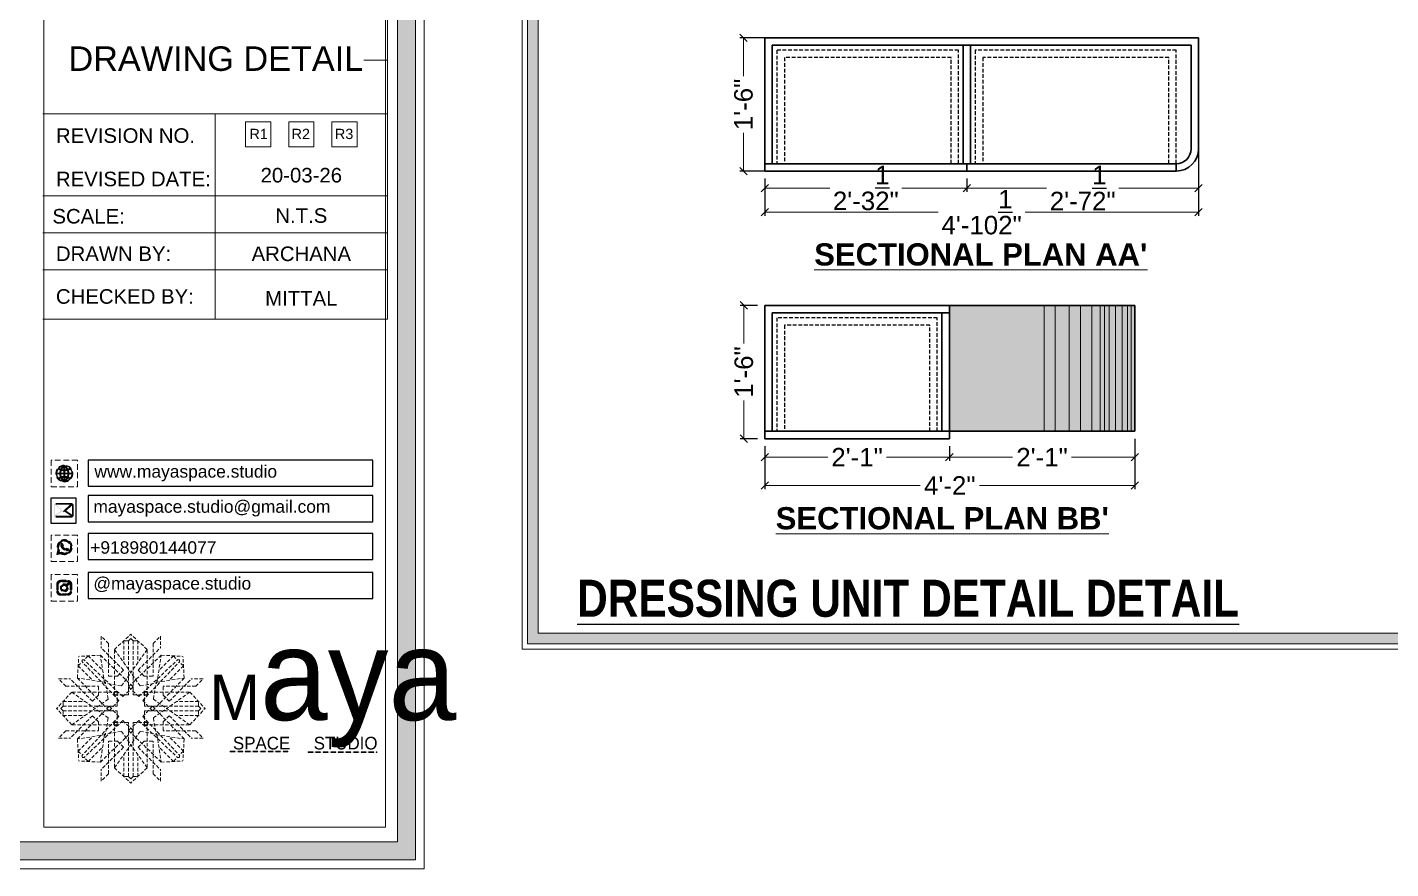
# Model space of a CAD drawing. Header units: millimetres. Extents: x 56222 to 3066687, y -650199 to -121287.
# Drawn here: x 132368 to 132552.1, y -184089.8 to -183976.1 of the extents above; entities that cross this region are included whole.
import ezdxf
from ezdxf.enums import TextEntityAlignment as Align

# ---------------------------------------------------------------- set-up
doc = ezdxf.new("R2010")
doc.units = ezdxf.units.MM
doc.header["$MEASUREMENT"] = 0
doc.header["$PDMODE"] = 35
for name, pattern in [('CENTER', [2, 1.25, -0.25, 0.25, -0.25]), ('DASHED2', [0.375, 0.25, -0.125]), ('DASHEDX2', [1.5, 1, -0.5])]:
    doc.linetypes.add(name, pattern=pattern)
doc.layers.get('Defpoints').update_dxf_attribs({"color": 220})
doc.layers.add('AR HATCH-7', color=7, linetype='Continuous')
for name, color, linetype, lineweight in [('DIM.', 250, 'Continuous', 13), ('dim05', 1, 'Continuous', 13), ('Dimension', 10, 'DASHEDX2', 20), ('FURNITURE', 32, 'Continuous', 9), ('Labelling', 1, 'Continuous', 25), ('NAME PLATE', 7, 'Continuous', 25), ('wall', 7, 'Continuous', 30)]:
    doc.layers.add(name, color=color, linetype=linetype, lineweight=lineweight)
doc.styles.add('Arial', font='arial.ttf')
doc.styles.get("Standard").update_dxf_attribs({"font": 'arial.ttf', "height": 6})
doc.styles.add('style4', font='ARIALN.TTF')
doc.dimstyles.new('ISO-25', dxfattribs={"dimtxt": 2.5, "dimasz": 1, "dimexe": 0.5, "dimexo": 1, "dimtad": 0, "dimdec": 1, "dimlunit": 4, "dimtxsty": 'Standard', "dimblk": 'OBLIQUE', "dimcen": 2.5, "dimclrd": 1, "dimclre": 1, "dimclrt": 5, "dimadec": 0, "dimazin": 0, "dimtfac": 1, "dimtdec": 1, "dimtmove": 0, "dimatfit": 3, "dimfxl": 1, "dimlwd": -1, "dimarcsym": 0})

# ---------------------------------------------------------------- blocks, each defined once
blk = doc.blocks.new('FSFSF')
at = {"color": 42, "lineweight": 5, "true_color": 0xe0ac11}
for p, q in [((28600.03, 143.51), (28600.03, 140.16)), ((28602.15, 141.41), (28600.03, 143.51)), ((28603.86, 139.69), (28608.58, 144.08)), ((28607.9, 142.22), (28606.58, 142.22)), ((28606.58, 142.22), (28606.58, 135.84)), ((28607.9, 142.22), (28608.58, 142.85)), ((28607.9, 142.22), (28607.9, 126.58)), ((28613.31, 139.69), (28608.58, 144.08)), ((28609.27, 142.22), (28608.59, 142.85)), ((28609.27, 142.22), (28609.27, 126.58)), ((28609.27, 142.22), (28610.59, 142.22)), ((28610.59, 142.22), (28610.59, 135.84)), ((28615.02, 141.41), (28617.14, 143.51)), ((28617.14, 143.51), (28617.14, 140.16)), ((28599.8, 138.06), (28593.54, 137.71)), ((28596.24, 137.86), (28595.12, 136.69)), ((28596.24, 137.86), (28600.47, 133.65)), ((28601.03, 130), (28599.8, 138.06)), ((28599.8, 138.05), (28608.58, 129.56)), ((28606.47, 133.76), (28600.03, 140.16)), ((28602.15, 141.41), (28602.15, 131.95)), ((28603.86, 126.58), (28603.86, 139.69)), ((28603.86, 139.69), (28608.58, 133.02)), ((28613.31, 139.69), (28608.59, 133.02)), ((28617.37, 138.05), (28608.59, 129.56)), ((28610.7, 133.76), (28617.14, 140.16)), ((28613.31, 126.58), (28613.31, 139.69)), ((28615.02, 141.41), (28615.02, 131.95)), ((28616.14, 130), (28617.37, 138.06)), ((28620.93, 137.86), (28616.7, 133.65)), ((28617.37, 138.06), (28623.63, 137.71)), ((28620.93, 137.86), (28622.05, 136.69)), ((28593.19, 131.45), (28593.54, 137.71)), ((28593.39, 135), (28594.56, 136.12)), ((28593.39, 135), (28597.6, 130.78)), ((28595.12, 136.69), (28594.53, 136.69)), ((28594.56, 136.12), (28594.56, 136.71)), ((28605.17, 124.98), (28594.56, 136.12)), ((28606.27, 126.08), (28595.12, 136.69)), ((28610.9, 126.08), (28622.05, 136.69)), ((28612.02, 124.98), (28622.62, 136.12)), ((28623.8, 135), (28619.59, 130.78)), ((28622.05, 136.69), (28622.64, 136.69)), ((28622.62, 136.12), (28622.62, 136.71)), ((28623.8, 135), (28622.62, 136.12)), ((28624, 131.45), (28623.65, 137.71)), ((28587.73, 131.22), (28591.08, 131.22)), ((28589.84, 129.1), (28587.73, 131.22)), ((28597.49, 124.78), (28591.08, 131.22)), ((28593.19, 131.45), (28601.69, 122.67)), ((28601.25, 130.22), (28593.19, 131.45)), ((28605.86, 129.18), (28601.03, 130)), ((28602.07, 125.39), (28601.25, 130.22)), ((28604.75, 131.95), (28602.15, 131.95)), ((28606.47, 133.76), (28604.75, 131.95)), ((28605.86, 129.18), (28608.58, 133.02)), ((28611.31, 129.18), (28608.59, 133.02)), ((28610.7, 133.76), (28612.42, 131.95)), ((28611.31, 129.18), (28616.14, 130)), ((28612.42, 131.95), (28615.02, 131.95)), ((28615.12, 125.39), (28615.94, 130.22)), ((28623.99, 131.45), (28615.5, 122.67)), ((28615.94, 130.22), (28624, 131.45)), ((28619.7, 124.78), (28626.1, 131.22)), ((28629.45, 131.22), (28626.1, 131.22)), ((28627.34, 129.1), (28629.45, 131.22)), ((28591.56, 127.39), (28587.17, 122.66)), ((28589.84, 129.1), (28599.29, 129.1)), ((28604.66, 127.39), (28591.56, 127.39)), ((28591.56, 127.39), (28598.23, 122.67)), ((28597.49, 124.78), (28599.29, 126.5)), ((28599.29, 126.5), (28599.29, 129.1)), ((28603.68, 126.54), (28603.68, 127.39)), ((28604.66, 126.54), (28603.68, 126.54)), ((28604.71, 127.57), (28603.86, 127.57)), ((28607.9, 126.58), (28603.86, 126.58)), ((28604.66, 123.35), (28604.66, 127.39)), ((28604.7, 126.58), (28604.71, 127.57)), ((28606.27, 126.08), (28608.58, 128.27)), ((28607.9, 128.92), (28608.58, 129.56)), ((28607.9, 128.92), (28608.58, 128.27)), ((28609.27, 128.92), (28608.59, 129.56)), ((28609.27, 128.92), (28608.59, 128.27)), ((28610.9, 126.08), (28608.59, 128.27)), ((28609.27, 126.58), (28613.31, 126.58)), ((28612.46, 126.58), (28612.46, 127.57)), ((28612.46, 127.57), (28613.31, 127.57)), ((28612.52, 123.35), (28612.52, 127.39)), ((28612.52, 127.39), (28625.63, 127.39)), ((28612.52, 126.54), (28613.51, 126.54)), ((28613.51, 126.54), (28613.51, 127.39)), ((28627.34, 129.1), (28617.89, 129.1)), ((28617.89, 126.5), (28617.89, 129.1)), ((28619.7, 124.78), (28617.89, 126.5)), ((28625.63, 127.39), (28618.96, 122.67)), ((28625.63, 127.39), (28630.02, 122.66)), ((28591.56, 117.94), (28587.17, 122.66)), ((28589.03, 123.35), (28588.4, 122.67)), ((28589.03, 121.98), (28588.4, 122.65)), ((28589.03, 123.35), (28589.03, 124.67)), ((28589.03, 124.67), (28595.4, 124.67)), ((28589.03, 123.35), (28604.66, 123.35)), ((28591.56, 117.94), (28598.23, 122.65)), ((28593.19, 113.88), (28601.69, 122.65)), ((28602.07, 125.39), (28598.23, 122.67)), ((28602.07, 119.94), (28598.23, 122.65)), ((28602.33, 123.35), (28601.69, 122.67)), ((28602.33, 121.98), (28601.69, 122.65)), ((28602.33, 123.35), (28602.97, 122.67)), ((28602.33, 121.98), (28602.97, 122.65)), ((28605.17, 124.98), (28602.97, 122.67)), ((28605.17, 120.35), (28602.97, 122.65)), ((28612.02, 124.98), (28614.21, 122.67)), ((28612.02, 120.35), (28614.21, 122.65)), ((28628.16, 123.35), (28612.52, 123.35)), ((28614.85, 123.35), (28614.21, 122.67)), ((28614.85, 121.98), (28614.21, 122.65)), ((28614.85, 123.35), (28615.5, 122.67)), ((28614.85, 121.98), (28615.5, 122.65)), ((28615.12, 125.39), (28618.96, 122.67)), ((28615.12, 119.94), (28618.96, 122.65)), ((28623.99, 113.88), (28615.5, 122.65)), ((28625.63, 117.94), (28618.96, 122.65)), ((28628.16, 124.67), (28621.78, 124.67)), ((28625.63, 117.94), (28630.02, 122.66)), ((28628.16, 123.35), (28628.16, 124.67)), ((28628.16, 123.35), (28628.78, 122.67)), ((28628.16, 121.98), (28628.78, 122.65)), ((28589.03, 121.98), (28604.66, 121.98)), ((28589.03, 121.98), (28589.03, 120.66)), ((28589.03, 120.66), (28595.4, 120.66)), ((28597.49, 120.54), (28591.08, 114.11)), ((28605.17, 120.35), (28594.56, 109.2)), ((28606.27, 119.15), (28595.12, 108.54)), ((28597.49, 120.54), (28599.29, 118.83)), ((28599.29, 118.83), (28599.29, 116.23)), ((28602.07, 119.94), (28601.25, 115.1)), ((28604.66, 118.78), (28603.68, 118.78)), ((28603.68, 118.78), (28603.68, 117.94)), ((28607.9, 118.65), (28603.86, 118.65)), ((28603.86, 118.65), (28603.86, 105.54)), ((28604.66, 121.98), (28604.66, 117.94)), ((28604.7, 118.65), (28604.71, 117.66)), ((28606.27, 119.15), (28608.58, 116.96)), ((28607.9, 103.01), (28607.9, 118.65)), ((28610.9, 119.15), (28608.59, 116.96)), ((28609.27, 118.65), (28613.31, 118.65)), ((28609.27, 103.01), (28609.27, 118.65)), ((28610.9, 119.15), (28622.05, 108.54)), ((28612.02, 120.35), (28622.62, 109.2)), ((28612.46, 118.65), (28612.46, 117.66)), ((28612.52, 121.98), (28612.52, 117.94)), ((28628.16, 121.98), (28612.52, 121.98)), ((28612.52, 118.78), (28613.51, 118.78)), ((28613.31, 118.65), (28613.31, 105.54)), ((28613.51, 118.78), (28613.51, 117.94)), ((28615.12, 119.94), (28615.94, 115.1)), ((28619.7, 120.54), (28617.89, 118.83)), ((28617.89, 118.83), (28617.89, 116.23)), ((28619.7, 120.54), (28626.1, 114.11)), ((28628.16, 120.66), (28621.78, 120.66)), ((28628.16, 121.98), (28628.16, 120.66)), ((28589.84, 116.23), (28587.73, 114.11)), ((28589.84, 116.23), (28599.29, 116.23)), ((28604.66, 117.94), (28591.56, 117.94)), ((28601.25, 115.1), (28593.19, 113.87)), ((28593.39, 110.32), (28597.6, 114.55)), ((28599.8, 107.17), (28608.58, 115.67)), ((28601.03, 115.23), (28599.8, 107.17)), ((28605.86, 116.05), (28601.03, 115.23)), ((28604.71, 117.66), (28603.86, 117.66)), ((28605.86, 116.05), (28608.58, 112.21)), ((28607.9, 116.31), (28608.58, 116.96)), ((28607.9, 116.31), (28608.58, 115.67)), ((28609.27, 116.31), (28608.59, 116.96)), ((28609.27, 116.31), (28608.59, 115.67)), ((28611.31, 116.05), (28608.59, 112.21)), ((28617.37, 107.17), (28608.59, 115.67)), ((28611.31, 116.05), (28616.14, 115.23)), ((28612.46, 117.66), (28613.31, 117.66)), ((28612.52, 117.94), (28625.63, 117.94)), ((28615.94, 115.1), (28624, 113.87)), ((28616.14, 115.23), (28617.37, 107.17)), ((28627.34, 116.23), (28617.89, 116.23)), ((28623.8, 110.32), (28619.59, 114.55)), ((28627.34, 116.23), (28629.45, 114.11)), ((28587.73, 114.11), (28591.08, 114.11)), ((28593.19, 113.87), (28593.54, 107.62)), ((28593.39, 110.32), (28594.56, 109.2)), ((28596.24, 107.37), (28600.47, 111.58)), ((28606.47, 111.47), (28600.03, 105.07)), ((28602.15, 103.82), (28602.15, 113.27)), ((28604.75, 113.27), (28602.15, 113.27)), ((28603.86, 105.54), (28608.58, 112.21)), ((28606.47, 111.47), (28604.75, 113.27)), ((28613.31, 105.54), (28608.59, 112.21)), ((28610.7, 111.47), (28612.42, 113.27)), ((28610.7, 111.47), (28617.14, 105.07)), ((28612.42, 113.27), (28615.02, 113.27)), ((28615.02, 103.82), (28615.02, 113.27)), ((28620.93, 107.37), (28616.7, 111.58)), ((28623.8, 110.32), (28622.62, 109.2)), ((28624, 113.87), (28623.65, 107.62)), ((28629.45, 114.11), (28626.1, 114.11)), ((28599.8, 107.17), (28593.54, 107.52)), ((28595.12, 108.54), (28594.53, 108.54)), ((28594.56, 109.2), (28594.56, 108.61)), ((28596.24, 107.37), (28595.12, 108.54)), ((28606.58, 103.01), (28606.58, 109.38)), ((28610.59, 103.01), (28610.59, 109.38)), ((28617.37, 107.17), (28623.63, 107.52)), ((28620.93, 107.37), (28622.05, 108.54)), ((28622.05, 108.54), (28622.64, 108.54)), ((28622.62, 109.2), (28622.62, 108.61)), ((28600.03, 101.71), (28600.03, 105.07)), ((28602.15, 103.82), (28600.03, 101.71)), ((28603.86, 105.54), (28608.58, 101.15)), ((28607.9, 103.01), (28606.58, 103.01)), ((28607.9, 103.01), (28608.58, 102.38)), ((28613.31, 105.54), (28608.58, 101.15)), ((28609.27, 103.01), (28608.59, 102.38)), ((28609.27, 103.01), (28610.59, 103.01)), ((28615.02, 103.82), (28617.14, 101.71)), ((28617.14, 101.71), (28617.14, 105.07))]:
    blk.add_line(p, q, dxfattribs=at)
blk = doc.blocks.new('hgwg')
at = {"layer": 'Dimension', "true_color": 0xd39e00}
h = blk.add_hatch(color=42, dxfattribs=at)
h.dxf.hatch_style = 1
h.paths.add_polyline_path([(27505.71, 45.05), (27494.27, 45.05), (27494.27, 44.9), (27505.71, 44.9)])
h = blk.add_hatch(color=42, dxfattribs=at)
h.dxf.hatch_style = 1
h.paths.add_polyline_path([(27523.3, 44.9), (27509.68, 44.9), (27509.68, 44.75), (27523.3, 44.75)])
at = {"layer": 'Dimension', "color": 42, "true_color": 0xd39e00}
for p, q in [((27494.27, 45.05), (27505.71, 45.05)), ((27494.27, 44.9), (27494.27, 45.05)), ((27494.27, 44.9), (27505.71, 44.9)), ((27505.71, 45.05), (27505.71, 44.9)), ((27509.68, 44.9), (27523.3, 44.9)), ((27509.68, 44.9), (27509.68, 44.75)), ((27509.68, 44.75), (27523.3, 44.75)), ((27523.3, 44.75), (27523.3, 44.9))]:
    blk.add_line(p, q, dxfattribs=at)
at = {"layer": 'Dimension', "color": 42, "true_color": 0xd39e00, "attachment_point": 1}
for s, width, insert, char_height in [('{\\fCinzel|b0|i0|c0|p2;\\H1.5x;M\\fAmsterdam One|b0|i0|c0|p2;\\H2x;aya}', 85.3277, (27490.17, 69.17), 6), ('{\\fCinzel|b0|i0|c0|p0;SPACE     STUDIO}', 66.129, (27494.83, 47.86), 2.5)]:
    blk.add_mtext_dynamic_manual_height_columns(s, width=width, gutter_width=30, heights=[0], dxfattribs=dict(at, insert=insert, char_height=char_height))
blk = doc.blocks.new('QEGW4TG')
at = {"layer": 'Dimension', "true_color": 0x000000}
h = blk.add_hatch(color=18, dxfattribs=at)
h.dxf.hatch_style = 1
h.paths.add_polyline_path([(2.69, 1.93, 0.170513), (2.95, 1.97, 0.190337), (3.11, 2.18, 0.316231), (3.07, 2.28), (2.79, 2.37, 0.273721), (2.69, 2.34, 0.040749), (2.63, 2.27, -0.441282), (2.53, 2.25, -0.11828), (2.06, 2.64, -0.441282), (2.07, 2.74, 0.040749), (2.13, 2.81, 0.290083), (2.14, 2.92), (2.01, 3.18, 0.316231), (1.91, 3.2, 0.190337), (1.73, 3, 0.170513), (1.72, 2.74, 0.252784)], flags=0)
h.paths.add_polyline_path([(1.19, 1.98), (1.03, 1.3, 0.550912), (1.11, 1.23), (1.75, 1.39, 6.344125)])
h.paths.add_polyline_path([(1.81, 1.7), (1.4, 1.6), (1.5, 2.03, -9.071339)], flags=16)
h.paths.add_polyline_path([(3.11, 2.16, -0.17811), (2.95, 1.97, -0.170513), (2.69, 1.93, -0.252784), (1.72, 2.74, -0.170513), (1.73, 3, -0.17811), (1.89, 3.19, -0.370089), (2.01, 3.18), (2.14, 2.92, -0.307185), (2.13, 2.8, -0.041087), (2.06, 2.73, 0.321676), (2.05, 2.65, 0.126524), (2.55, 2.24, 0.312216), (2.62, 2.26, -0.041087), (2.68, 2.34, -0.290673), (2.79, 2.37), (3.07, 2.28, -0.370089)], flags=0)
h = blk.add_hatch(color=18, dxfattribs=at)
h.dxf.hatch_style = 1
h.paths.add_polyline_path([(2.79, 2.37, 0.273721), (2.69, 2.34, 0.040749), (2.63, 2.27, -0.441282), (2.53, 2.25, -0.11828), (2.06, 2.64, -0.441282), (2.07, 2.74, 0.040749), (2.13, 2.81, 0.290083), (2.14, 2.92), (2.01, 3.18, 0.316231), (1.91, 3.2, 0.190337), (1.73, 3, 0.170513), (1.72, 2.74, 0.252784), (2.69, 1.93, 0.170513), (2.95, 1.97, 0.190337), (3.11, 2.18, 0.316231), (3.07, 2.28)])
for p, q in [((2.01, 3.18), (2.14, 2.92)), ((1.19, 1.98), (1.03, 1.3)), ((1.1, 1.23), (1.75, 1.39)), ((1.5, 2.03), (1.4, 1.6)), ((1.4, 1.6), (1.81, 1.7)), ((3.07, 2.28), (2.8, 2.36))]:
    blk.add_line(p, q)
blk.add_lwpolyline([(0, 0), (4.68, 0), (4.68, 4.68), (0, 4.68)], close=True)
for centre, radius, start, end in [((2.39, 2.56), 1.34, 241.4727, 205.6422), ((2.39, 2.56), 1.04, 235.9962, 210.8333), ((2.09, 2.87), 0.39, 159.7007, 198.4072), ((2.96, 3.23), 1.33, 201.4218, 258.1669), ((2.07, 2.87), 0.364, 118.9685, 159.3648), ((1.94, 3.12), 0.0896, 41.8985, 123.1344), ((2.11, 2.68), 0.066, 135.9932, 224.8892), ((1.67, 3.16), 0.586, 312.4617, 321.8728), ((3.12, 3.42), 1.31, 216.5455, 243.5279), ((2.05, 2.87), 0.104, 320.3924, 28.6971), ((1.09, 1.29), 0.0598, 164.8483, 282.1458), ((2.57, 2.3), 0.066, 234.2482, 323.1441), ((3.11, 1.94), 0.586, 137.2645, 146.6756), ((2.76, 2.27), 0.104, 70.4402, 138.745), ((2.75, 2.31), 0.39, 260.7301, 299.4366), ((2.76, 2.29), 0.364, 299.7725, 340.1688), ((3.03, 2.2), 0.0896, 336.0029, 57.2388)]:
    blk.add_arc(centre, radius, start, end)
blk = doc.blocks.new('ASGERG')
at = {"layer": 'Dimension', "true_color": 0x000000}
h = blk.add_hatch(color=18, dxfattribs=at)
h.dxf.hatch_style = 1
h.paths.add_polyline_path([(0.99, 1.7, 0.353872), (1.69, 1.03), (2.96, 1.03, 0.353872), (3.66, 1.7), (3.66, 2.99, 0.353872), (2.96, 3.67), (1.69, 3.67, 0.353872), (0.99, 2.99)])
h.paths.add_polyline_path([(1.27, 2.97, -0.353872), (1.72, 3.4), (2.94, 3.4, -0.353872), (3.38, 2.97), (3.38, 1.72, -0.353872), (2.94, 1.3), (1.72, 1.3, -0.353872), (1.27, 1.72)], flags=16)
h.paths.add_polyline_path([(3.02, 2.35, -1), (1.64, 2.35, -1)], flags=0)
h.paths.add_polyline_path([(2.74, 2.35, -1), (1.92, 2.35, -1)], flags=0)
h.paths.add_polyline_path([(2.86, 3.02, -1), (3.19, 3.02, -1)], flags=0)
h.paths.add_polyline_path([(1.64, 2.35, 1), (3.02, 2.35, 1)], flags=0)
h = blk.add_hatch(color=18, dxfattribs=at)
h.dxf.hatch_style = 1
h.paths.add_polyline_path([(1.64, 2.35, 1), (3.02, 2.35, 1)])
h.paths.add_polyline_path([(2.74, 2.35, -1), (1.92, 2.35, -1)], flags=16)
h = blk.add_hatch(color=18, dxfattribs=at)
h.dxf.hatch_style = 1
h.paths.add_polyline_path([(3.19, 3.02, 1), (2.86, 3.02, 1)])
for p, q in [((0.99, 2.99), (0.99, 1.7)), ((1.27, 2.97), (1.27, 1.72)), ((1.69, 3.67), (2.96, 3.67)), ((2.94, 3.4), (1.72, 3.4)), ((3.38, 2.97), (3.38, 1.72)), ((3.66, 2.99), (3.66, 1.7)), ((1.69, 1.03), (2.96, 1.03)), ((2.94, 1.3), (1.72, 1.3))]:
    blk.add_line(p, q)
blk.add_lwpolyline([(0, 0), (4.68, 0), (4.68, 4.68), (0, 4.68)], close=True)
for centre, radius in [((2.33, 2.35), 0.694), ((2.33, 2.35), 0.414), ((3.02, 3.02), 0.168)]:
    blk.add_circle(centre, radius)
for centre, radius, start, end in [((1.76, 2.89), 0.778, 94.8631, 172.8127), ((1.76, 2.91), 0.491, 94.8631, 172.8127), ((2.9, 2.91), 0.491, 7.1873, 85.1369), ((2.89, 2.89), 0.778, 7.1873, 85.1369), ((1.76, 1.8), 0.778, 187.1873, 265.1369), ((1.76, 1.78), 0.491, 187.1873, 265.1369), ((2.9, 1.78), 0.491, 274.8631, 352.8127), ((2.89, 1.8), 0.778, 274.8631, 352.8127)]:
    blk.add_arc(centre, radius, start, end)
blk = doc.blocks.new('DTGWEGEARG')
at = {"layer": 'Dimension', "true_color": 0x000000}
h = blk.add_hatch(color=18, dxfattribs=at)
h.dxf.hatch_style = 1
h.paths.add_polyline_path([(3.83, 2.34, 1), (0.85, 2.34, 1)])
h.paths.add_polyline_path([(2.51, 1.01, 0.105795), (2.96, 1.58, -0.055205), (3.3, 1.41, -0.169822)], flags=16)
h.paths.add_polyline_path([(2.41, 1.12), (2.41, 1.69, -0.058279), (2.81, 1.63, -0.103353)], flags=16)
h.paths.add_polyline_path([(2.26, 1.13, -0.101741), (1.87, 1.63, -0.057171), (2.26, 1.69)], flags=16)
h.paths.add_polyline_path([(2.17, 1.01, -0.169822), (1.38, 1.41, -0.055205), (1.72, 1.58, 0.105795)], flags=16)
h.paths.add_polyline_path([(3.02, 1.72, 0.081336), (3.13, 2.27), (3.68, 2.27, -0.152069), (3.4, 1.52, 0.05687)], flags=16)
h.paths.add_polyline_path([(2.87, 1.77, 0.061945), (2.41, 1.84), (2.41, 2.27), (2.98, 2.27, -0.081344)], flags=16)
h.paths.add_polyline_path([(2.26, 1.84, 0.060923), (1.8, 1.77, -0.081344), (1.7, 2.27), (2.26, 2.27)], flags=16)
h.paths.add_polyline_path([(1.66, 1.72, 0.05687), (1.28, 1.52, -0.152069), (1, 2.27), (1.55, 2.27, 0.081336)], flags=16)
h.paths.add_polyline_path([(2.41, 2.42), (2.41, 2.83, 0.061945), (2.87, 2.91, -0.080009), (2.98, 2.42)], flags=16)
h.paths.add_polyline_path([(3.13, 2.42, 0.080116), (3.02, 2.96, 0.05687), (3.4, 3.16, 0.028258), (3.3, 3.27, -0.055205), (2.96, 3.1, 0.105795), (2.51, 3.67, -0.36029), (3.68, 2.42)], flags=16)
h.paths.add_polyline_path([(2.26, 2.42), (1.7, 2.42, -0.080009), (1.8, 2.91, 0.060923), (2.26, 2.84)], flags=16)
h.paths.add_polyline_path([(1.55, 2.42), (1, 2.42, -0.150466), (1.28, 3.16, 0.05687), (1.66, 2.96, 0.080116)], flags=16)
h.paths.add_polyline_path([(2.41, 2.98), (2.41, 3.56, -0.103353), (2.81, 3.05, -0.058279)], flags=16)
h.paths.add_polyline_path([(2.26, 2.99, -0.057171), (1.87, 3.05, -0.101741), (2.26, 3.55)], flags=16)
h.paths.add_polyline_path([(1.72, 3.1, -0.055205), (1.38, 3.27, -0.169822), (2.17, 3.67, 0.105795)], flags=16)
blk.add_lwpolyline([(0, 0), (4.68, 0), (4.68, 4.68), (0, 4.68)], close=True)
at = {"layer": 'Dimension', "color": 18, "true_color": 0x000000}
for p, q in [((1, 2.42), (1.55, 2.42)), ((1.7, 2.42), (2.26, 2.42)), ((2.26, 3.55), (2.26, 2.99)), ((2.26, 2.84), (2.26, 2.42)), ((2.41, 3.56), (2.41, 2.98)), ((2.41, 2.83), (2.41, 2.42)), ((2.41, 2.42), (2.98, 2.42)), ((3.13, 2.42), (3.68, 2.42)), ((1, 2.27), (1.55, 2.27)), ((1.7, 2.27), (2.26, 2.27)), ((2.26, 2.27), (2.26, 1.84)), ((2.26, 1.69), (2.26, 1.13)), ((2.41, 2.27), (2.98, 2.27)), ((2.41, 2.27), (2.41, 1.84)), ((2.41, 1.69), (2.41, 1.12)), ((3.13, 2.27), (3.68, 2.27))]:
    blk.add_line(p, q, dxfattribs=at)
blk.add_circle((2.34, 2.34), 1.49, dxfattribs=at)
for centre, radius, start, end in [((2.34, 2.34), 1.34, 142.3819, 176.6093), ((2.34, 4.74), 1.9, 236.1399, 249.1595), ((2.34, 2.34), 1.34, 97.3549, 135.9073), ((2.34, 4.74), 1.75, 236.7417, 249.3811), ((3.28, 2.34), 1.73, 159.0567, 177.3789), ((3.28, 2.34), 1.58, 158.8325, 177.1302), ((3.28, 2.34), 1.73, 129.9301, 154.0867), ((2.34, 4.74), 1.9, 253.6799, 267.6253), ((3.28, 2.34), 1.58, 130.1073, 153.3446), ((2.34, 4.74), 1.75, 254.3336, 267.422), ((1.4, 2.34), 1.58, 26.6554, 50.2584), ((2.34, 4.74), 1.75, 272.3248, 285.6664), ((2.34, 4.74), 1.9, 272.1415, 286.3201), ((2.34, 2.34), 1.34, 3.3907, 82.6451), ((1.4, 2.34), 1.73, 25.9133, 50.0699), ((1.4, 2.34), 1.58, 2.8698, 21.1675), ((2.34, 4.74), 1.75, 290.6189, 303.2583), ((2.34, 4.74), 1.9, 290.8405, 303.8601), ((1.4, 2.34), 1.73, 2.6211, 20.9433), ((2.34, 2.34), 1.34, 183.0315, 217.6181), ((2.34, -0.06), 1.9, 110.8405, 123.8601), ((2.34, -0.06), 1.75, 110.6189, 123.2583), ((2.34, 2.34), 1.34, 224.0927, 262.6451), ((3.28, 2.34), 1.73, 182.3435, 200.9433), ((3.28, 2.34), 1.58, 182.5658, 201.1675), ((3.28, 2.34), 1.73, 205.9133, 230.0699), ((2.34, -0.06), 1.9, 92.3747, 106.3201), ((2.34, -0.06), 1.75, 92.578, 105.6664), ((3.28, 2.34), 1.58, 206.6554, 229.8927), ((2.34, -0.06), 1.9, 73.6799, 87.8585), ((2.34, -0.06), 1.75, 74.3336, 87.6752), ((1.4, 2.34), 1.58, 309.7416, 333.3446), ((1.4, 2.34), 1.73, 309.9301, 334.0867), ((2.34, 2.34), 1.34, 277.3549, 315.9073), ((1.4, 2.34), 1.58, 338.8325, 357.4342), ((2.34, -0.06), 1.75, 56.7417, 69.3811), ((1.4, 2.34), 1.73, 339.0567, 357.6565), ((2.34, -0.06), 1.9, 56.1399, 69.1595), ((2.34, 2.34), 1.34, 322.3819, 356.9685)]:
    blk.add_arc(centre, radius, start, end, dxfattribs=at)
blk = doc.blocks.new('_Oblique')
at = {"layer": 'wall', "color": 0, "lineweight": -2}
blk.add_line((-0.5, -0.5), (0.5, 0.5), dxfattribs=at)
blk = doc.blocks.new('*D298')
at = {"layer": 'Defpoints', "color": 0, "lineweight": 30, "transparency": 16777216}
for p in [(132471.8, -183977.56), (132464.69, -183995.56), (132471.8, -183995.56)]:
    blk.add_point(p, dxfattribs=at)
at = {"layer": 'dim05', "color": 1, "linetype": 'Continuous', "lineweight": -2, "transparency": 16777216}
for p, q in [((132470.8, -183977.56), (132464.19, -183977.56)), ((132470.8, -183995.56), (132464.19, -183995.56))]:
    blk.add_line(p, q, dxfattribs=at)
at = {"layer": 'dim05', "color": 1, "linetype": 'Continuous', "transparency": 16777216}
for p, q in [((132464.69, -183977.56), (132464.69, -183982.73)), ((132464.69, -183995.56), (132464.69, -183990.39))]:
    blk.add_line(p, q, dxfattribs=at)
at = {"layer": 'dim05', "color": 1, "transparency": 16777216}
for p, rotation in [((132464.69, -183977.56), 90), ((132464.69, -183995.56), 270)]:
    blk.add_blockref('_Oblique', p, dxfattribs=dict(at, rotation=rotation))
at = {"layer": 'dim05', "color": 5, "lineweight": 25, "transparency": 16777216, "insert": (132464.69, -183986.56), "char_height": 2.5, "attachment_point": 5, "rotation": 90, "style": 'Arial'}
blk.add_mtext('1\'-6"', dxfattribs=at)
blk = doc.blocks.new('*D299')
at = {"layer": 'Defpoints', "color": 0, "lineweight": 30, "transparency": 16777216}
for p in [(132467.57, -183995.56), (132494.85, -183995.56), (132494.85, -183997.85)]:
    blk.add_point(p, dxfattribs=at)
at = {"layer": 'dim05', "color": 1, "linetype": 'Continuous', "lineweight": -2, "transparency": 16777216}
for p, q in [((132467.57, -183996.56), (132467.57, -183998.35)), ((132494.85, -183996.56), (132494.85, -183998.35))]:
    blk.add_line(p, q, dxfattribs=at)
at = {"layer": 'dim05', "color": 1, "linetype": 'Continuous', "transparency": 16777216}
for p, q in [((132467.57, -183997.85), (132476.33, -183997.85)), ((132494.85, -183997.85), (132486.09, -183997.85))]:
    blk.add_line(p, q, dxfattribs=at)
at = {"layer": 'dim05', "color": 1, "transparency": 16777216, "rotation": 180}
blk.add_blockref('_Oblique', (132467.57, -183997.85), dxfattribs=at)
at = {"layer": 'dim05', "color": 1, "transparency": 16777216}
blk.add_blockref('_Oblique', (132494.85, -183997.85), dxfattribs=at)
at = {"layer": 'dim05', "color": 5, "lineweight": 25, "transparency": 16777216, "insert": (132481.21, -183997.85), "char_height": 2.5, "attachment_point": 5, "style": 'Arial'}
blk.add_mtext('2\'-3{\\H1x;\\S1/2;}"', dxfattribs=at)
blk = doc.blocks.new('*D300')
at = {"layer": 'Defpoints', "color": 0, "lineweight": 30, "transparency": 16777216}
for p in [(132526.14, -183990.65), (132494.85, -183995.56), (132526.14, -183997.85)]:
    blk.add_point(p, dxfattribs=at)
at = {"layer": 'dim05', "color": 1, "linetype": 'Continuous', "lineweight": -2, "transparency": 16777216}
for p, q in [((132526.14, -183991.65), (132526.14, -183998.35)), ((132494.85, -183996.56), (132494.85, -183998.35))]:
    blk.add_line(p, q, dxfattribs=at)
at = {"layer": 'dim05', "color": 1, "linetype": 'Continuous', "transparency": 16777216}
for p, q in [((132494.85, -183997.85), (132505.62, -183997.85)), ((132526.14, -183997.85), (132515.38, -183997.85))]:
    blk.add_line(p, q, dxfattribs=at)
at = {"layer": 'dim05', "color": 1, "transparency": 16777216, "rotation": 180}
blk.add_blockref('_Oblique', (132494.85, -183997.85), dxfattribs=at)
at = {"layer": 'dim05', "color": 1, "transparency": 16777216}
blk.add_blockref('_Oblique', (132526.14, -183997.85), dxfattribs=at)
at = {"layer": 'dim05', "color": 5, "lineweight": 25, "transparency": 16777216, "insert": (132510.5, -183997.85), "char_height": 2.5, "attachment_point": 5, "style": 'Arial'}
blk.add_mtext('2\'-7{\\H1x;\\S1/2;}"', dxfattribs=at)
blk = doc.blocks.new('*D324')
at = {"layer": 'Defpoints', "color": 0, "lineweight": 30, "transparency": 16777216}
for p in [(132467.57, -184031.69), (132492.49, -184031.69), (132492.49, -184034.19)]:
    blk.add_point(p, dxfattribs=at)
at = {"layer": 'dim05', "color": 1, "linetype": 'Continuous', "lineweight": -2, "transparency": 16777216}
for p, q in [((132467.57, -184032.69), (132467.57, -184034.69)), ((132492.49, -184032.69), (132492.49, -184034.69))]:
    blk.add_line(p, q, dxfattribs=at)
at = {"layer": 'dim05', "color": 1, "linetype": 'Continuous', "transparency": 16777216}
for p, q in [((132467.57, -184034.19), (132476.06, -184034.19)), ((132492.49, -184034.19), (132484, -184034.19))]:
    blk.add_line(p, q, dxfattribs=at)
at = {"layer": 'dim05', "color": 1, "transparency": 16777216, "rotation": 180}
blk.add_blockref('_Oblique', (132467.57, -184034.19), dxfattribs=at)
at = {"layer": 'dim05', "color": 1, "transparency": 16777216}
blk.add_blockref('_Oblique', (132492.49, -184034.19), dxfattribs=at)
at = {"layer": 'dim05', "color": 5, "lineweight": 25, "transparency": 16777216, "insert": (132480.03, -184034.19), "char_height": 2.5, "attachment_point": 5, "style": 'Arial'}
blk.add_mtext('2\'-1"', dxfattribs=at)
blk = doc.blocks.new('*D325')
at = {"layer": 'Defpoints', "color": 0, "lineweight": 30, "transparency": 16777216}
for p in [(132517.54, -184030.69), (132492.49, -184031.69), (132517.54, -184034.19)]:
    blk.add_point(p, dxfattribs=at)
at = {"layer": 'dim05', "color": 1, "linetype": 'Continuous', "lineweight": -2, "transparency": 16777216}
for p, q in [((132492.49, -184032.69), (132492.49, -184034.69)), ((132517.54, -184031.69), (132517.54, -184034.69))]:
    blk.add_line(p, q, dxfattribs=at)
at = {"layer": 'dim05', "color": 1, "linetype": 'Continuous', "transparency": 16777216}
for p, q in [((132492.49, -184034.19), (132501.04, -184034.19)), ((132517.54, -184034.19), (132508.98, -184034.19))]:
    blk.add_line(p, q, dxfattribs=at)
at = {"layer": 'dim05', "color": 1, "transparency": 16777216, "rotation": 180}
blk.add_blockref('_Oblique', (132492.49, -184034.19), dxfattribs=at)
at = {"layer": 'dim05', "color": 1, "transparency": 16777216}
blk.add_blockref('_Oblique', (132517.54, -184034.19), dxfattribs=at)
at = {"layer": 'dim05', "color": 5, "lineweight": 25, "transparency": 16777216, "insert": (132505.01, -184034.19), "char_height": 2.5, "attachment_point": 5, "style": 'Arial'}
blk.add_mtext('2\'-1"', dxfattribs=at)
blk = doc.blocks.new('*D326')
at = {"layer": 'Defpoints', "color": 0, "lineweight": 30, "transparency": 16777216}
for p in [(132464.74, -184013.69), (132467.57, -184013.69), (132467.57, -184031.69)]:
    blk.add_point(p, dxfattribs=at)
at = {"layer": 'dim05', "color": 1, "linetype": 'Continuous', "lineweight": -2, "transparency": 16777216}
for p, q in [((132466.57, -184013.69), (132464.24, -184013.69)), ((132466.57, -184031.69), (132464.24, -184031.69))]:
    blk.add_line(p, q, dxfattribs=at)
at = {"layer": 'dim05', "color": 1, "linetype": 'Continuous', "transparency": 16777216}
for p, q in [((132464.74, -184013.69), (132464.74, -184018.86)), ((132464.74, -184031.69), (132464.74, -184026.52))]:
    blk.add_line(p, q, dxfattribs=at)
at = {"layer": 'dim05', "color": 1, "transparency": 16777216}
for p, rotation in [((132464.74, -184013.69), 90), ((132464.74, -184031.69), 270)]:
    blk.add_blockref('_Oblique', p, dxfattribs=dict(at, rotation=rotation))
at = {"layer": 'dim05', "color": 5, "lineweight": 25, "transparency": 16777216, "insert": (132464.74, -184022.69), "char_height": 2.5, "attachment_point": 5, "rotation": 90, "style": 'Arial'}
blk.add_mtext('1\'-6"', dxfattribs=at)
blk = doc.blocks.new('*D333')
at = {"layer": 'Defpoints', "color": 0, "lineweight": 30, "transparency": 16777216}
for p in [(132526.14, -183988.71), (132467.57, -183995.56), (132526.14, -184001.12)]:
    blk.add_point(p, dxfattribs=at)
at = {"layer": 'dim05', "color": 1, "linetype": 'Continuous', "lineweight": -2, "transparency": 16777216}
for p, q in [((132526.14, -183989.71), (132526.14, -184001.62)), ((132467.57, -183996.56), (132467.57, -184001.62))]:
    blk.add_line(p, q, dxfattribs=at)
at = {"layer": 'dim05', "color": 1, "linetype": 'Continuous', "transparency": 16777216}
for p, q in [((132467.57, -184001.12), (132490.97, -184001.12)), ((132526.14, -184001.12), (132502.73, -184001.12))]:
    blk.add_line(p, q, dxfattribs=at)
at = {"layer": 'dim05', "color": 1, "transparency": 16777216, "rotation": 180}
blk.add_blockref('_Oblique', (132467.57, -184001.12), dxfattribs=at)
at = {"layer": 'dim05', "color": 1, "transparency": 16777216}
blk.add_blockref('_Oblique', (132526.14, -184001.12), dxfattribs=at)
at = {"layer": 'dim05', "color": 5, "lineweight": 25, "transparency": 16777216, "insert": (132496.85, -184001.12), "char_height": 2.5, "attachment_point": 5, "style": 'Arial'}
blk.add_mtext('4\'-10{\\H1x;\\S1/2;}"', dxfattribs=at)
blk = doc.blocks.new('*D336')
at = {"layer": 'Defpoints', "color": 0, "lineweight": 30, "transparency": 16777216}
for p in [(132517.54, -184030.69), (132467.57, -184031.69), (132517.54, -184038.01)]:
    blk.add_point(p, dxfattribs=at)
at = {"layer": 'dim05', "color": 1, "linetype": 'Continuous', "lineweight": -2, "transparency": 16777216}
for p, q in [((132467.57, -184032.69), (132467.57, -184038.51)), ((132517.54, -184031.69), (132517.54, -184038.51))]:
    blk.add_line(p, q, dxfattribs=at)
at = {"layer": 'dim05', "color": 1, "linetype": 'Continuous', "transparency": 16777216}
for p, q in [((132467.57, -184038.01), (132488.55, -184038.01)), ((132517.54, -184038.01), (132496.55, -184038.01))]:
    blk.add_line(p, q, dxfattribs=at)
at = {"layer": 'dim05', "color": 1, "transparency": 16777216, "rotation": 180}
blk.add_blockref('_Oblique', (132467.57, -184038.01), dxfattribs=at)
at = {"layer": 'dim05', "color": 1, "transparency": 16777216}
blk.add_blockref('_Oblique', (132517.54, -184038.01), dxfattribs=at)
at = {"layer": 'dim05', "color": 5, "lineweight": 25, "transparency": 16777216, "insert": (132492.55, -184038.01), "char_height": 2.5, "attachment_point": 5, "style": 'Arial'}
blk.add_mtext('4\'-2"', dxfattribs=at)

msp = doc.modelspace()

# ---------------------------------------------------------------- hatches: boundary and pattern name
at = {"layer": 'AR HATCH-7', "linetype": 'CENTER', "lineweight": 30, "true_color": 0xc8c92d}
h = msp.add_hatch(color=52, dxfattribs=at)
h.dxf.hatch_style = 1
h.paths.add_polyline_path([(132505.29, -184013.69), (132492.49, -184013.69), (132492.49, -184030.69), (132505.29, -184030.69)])
h.paths.add_polyline_path([(132506.77, -184013.69), (132505.29, -184013.69), (132505.29, -184030.69), (132506.77, -184030.69)])
h.paths.add_polyline_path([(132508.67, -184013.69), (132506.77, -184013.69), (132506.77, -184030.69), (132508.67, -184030.69)])
h.paths.add_polyline_path([(132510.21, -184013.69), (132508.67, -184013.69), (132508.67, -184030.69), (132510.21, -184030.69)])
h.paths.add_polyline_path([(132511.75, -184013.69), (132510.21, -184013.69), (132510.21, -184030.69), (132511.75, -184030.69)])
h.paths.add_polyline_path([(132512.86, -184013.69), (132511.75, -184013.69), (132511.75, -184030.69), (132512.86, -184030.69)])
h.paths.add_polyline_path([(132513.44, -184013.69), (132512.86, -184013.69), (132512.86, -184030.69), (132513.44, -184030.69)])
h.paths.add_polyline_path([(132514.08, -184013.69), (132513.44, -184013.69), (132513.44, -184030.69), (132514.08, -184030.69)])
h.paths.add_polyline_path([(132514.93, -184013.69), (132514.08, -184013.69), (132514.08, -184030.69), (132514.93, -184030.69)])
h.paths.add_polyline_path([(132515.83, -184013.69), (132514.93, -184013.69), (132514.93, -184030.69), (132515.83, -184030.69)])
h.paths.add_polyline_path([(132516.57, -184013.69), (132515.83, -184013.69), (132515.83, -184030.69), (132516.57, -184030.69)])
h.paths.add_polyline_path([(132517.04, -184013.69), (132516.57, -184013.69), (132516.57, -184030.69), (132517.04, -184030.69)])
h.paths.add_polyline_path([(132517.54, -184013.69), (132517.04, -184013.69), (132517.04, -184030.69), (132517.54, -184030.69)])
at = {"layer": 'Dimension', "linetype": 'Continuous', "true_color": 0xd39e00}
h = msp.add_hatch(color=42, dxfattribs=at)
h.paths.add_polyline_path([(132076.96, -183846.82), (132076.96, -184088.55), (132420.37, -184088.55), (132420.37, -183846.82)])
h.paths.add_polyline_path([(132079.37, -183849.23), (132417.96, -183849.23), (132417.96, -184086.14), (132079.37, -184086.14)], flags=16)
h = msp.add_hatch(color=42, dxfattribs=at)
h.paths.add_polyline_path([(132435.51, -183912.78), (132435.51, -184059.39), (132643.79, -184059.39), (132643.79, -183912.78)])
h.paths.add_polyline_path([(132436.97, -183914.25), (132642.33, -183914.25), (132642.33, -184057.93), (132436.97, -184057.93)], flags=16)
at = {"layer": 'Dimension', "true_color": 0x000000}
h = msp.add_hatch(color=18, dxfattribs=at)
h.dxf.hatch_style = 1
h.paths.add_polyline_path([(132373.89, -184042.27, 0.414214), (132374.15, -184042.01), (132374.15, -184040.71, 0.414214), (132373.89, -184040.45), (132371.82, -184040.45, 0.414214), (132371.56, -184040.71), (132371.56, -184042.01, 0.414214), (132371.82, -184042.27)])
h.paths.add_polyline_path([(132373.04, -184041.49), (132374, -184042.13, -0.198912), (132373.89, -184042.17), (132371.82, -184042.17, -0.198912), (132371.7, -184042.13), (132372.66, -184041.49), (132372.85, -184041.67)], flags=16)
h.paths.add_polyline_path([(132372.85, -184041.53), (132371.8, -184040.55, -0.028783), (132371.82, -184040.54), (132373.89, -184040.54, -0.028783), (132373.9, -184040.55)], flags=16)
h.paths.add_polyline_path([(132373.12, -184041.42), (132374, -184040.59, -0.202482), (132374.05, -184040.71), (132374.05, -184042.01, -0.043076), (132374.05, -184042.04)], flags=16)
h.paths.add_polyline_path([(132372.59, -184041.42), (132371.66, -184042.04, -0.043076), (132371.65, -184042.01), (132371.65, -184040.71, -0.202482), (132371.7, -184040.59)], flags=16)

# ---------------------------------------------------------------- linework, layer by layer
at = {"color": 18, "true_color": 0x000000}
for points in [[(132376.16, -184038.1), (132414.64, -184038.1), (132414.64, -184034.58), (132376.16, -184034.58)], [(132376.16, -184042.9), (132414.64, -184042.9), (132414.64, -184039.38), (132376.16, -184039.38)], [(132376.18, -184048.02), (132414.64, -184048.02), (132414.64, -184044.5), (132376.18, -184044.5)], [(132376.16, -184053.26), (132414.64, -184053.26), (132414.64, -184049.75), (132376.16, -184049.75)]]:
    msp.add_lwpolyline(points, close=True, dxfattribs=at)
msp.add_lwpolyline([(132371.15, -184043.1), (132374.55, -184043.1), (132374.55, -184039.7), (132371.15, -184039.7)], close=True)
at = {"layer": 'Dimension', "color": 42, "linetype": 'Continuous', "true_color": 0xd39e00}
for p, q in [((132416.61, -183973.37), (132416.61, -184015.55)), ((132413.4, -183980.6), (132416.61, -183980.6)), ((132370.04, -183987.83), (132416.61, -183987.83)), ((132393.32, -184015.55), (132393.32, -183987.83)), ((132416.61, -183998.92), (132370.04, -183998.92)), ((132416.61, -184003.91), (132370.04, -184003.91)), ((132416.61, -184008.9), (132370.04, -184008.9)), ((132370.04, -184015.55), (132416.61, -184015.55))]:
    msp.add_line(p, q, dxfattribs=at)
at = {"layer": 'Dimension', "color": 18, "linetype": 'Continuous', "true_color": 0x000000}
for p, q in [((132371.82, -184040.45), (132373.89, -184040.45)), ((132371.82, -184040.54), (132373.89, -184040.54)), ((132371.82, -184042.17), (132373.89, -184042.17)), ((132372.85, -184041.53), (132373.9, -184040.55)), ((132374, -184042.13), (132373.04, -184041.49)), ((132373.12, -184041.42), (132374, -184040.59)), ((132374.05, -184042.04), (132373.12, -184041.42)), ((132374.05, -184040.71), (132374.05, -184042.01)), ((132374.15, -184040.71), (132374.15, -184042.01)), ((132371.82, -184042.27), (132373.89, -184042.27))]:
    msp.add_line(p, q, dxfattribs=at)
at = {"layer": 'Dimension', "color": 42, "linetype": 'Continuous', "true_color": 0xd39e00}
for points in [[(132075.75, -183845.62), (132421.58, -183845.62), (132421.58, -184089.75), (132075.75, -184089.75)], [(132076.96, -183846.82), (132420.37, -183846.82), (132420.37, -184088.55), (132076.96, -184088.55)], [(132079.37, -183849.23), (132417.96, -183849.23), (132417.96, -184086.14), (132079.37, -184086.14)], [(132434.78, -183912.05), (132644.52, -183912.05), (132644.52, -184060.12), (132434.78, -184060.12)], [(132435.51, -183912.78), (132643.79, -183912.78), (132643.79, -184059.39), (132435.51, -184059.39)], [(132436.97, -183914.25), (132642.33, -183914.25), (132642.33, -184057.93), (132436.97, -184057.93)], [(132397.45, -183988.9), (132400.84, -183988.9), (132400.84, -183992.3), (132397.45, -183992.3)], [(132403.27, -183988.9), (132406.67, -183988.9), (132406.67, -183992.3), (132403.27, -183992.3)], [(132409.09, -183988.9), (132412.49, -183988.9), (132412.49, -183992.3), (132409.09, -183992.3)]]:
    msp.add_lwpolyline(points, close=True, dxfattribs=at)
at = {"layer": 'Dimension', "color": 42, "linetype": 'ByBlock', "true_color": 0xd39e00}
msp.add_lwpolyline([(132370.18, -184084.15), (132370.18, -183851.22), (132416.33, -183851.22), (132416.33, -184084.15)], close=True, dxfattribs=at)
at = {"layer": 'Dimension', "color": 18, "true_color": 0x000000}
for centre, radius, start, end in [((132373.89, -184040.71), 0.26, 0, 90), ((132373.89, -184040.71), 0.163, 83.4052, 90), ((132373.89, -184042.01), 0.26, 270, 0), ((132373.89, -184042.01), 0.163, 270, 315), ((132373.89, -184040.71), 0.163, 0, 45.7865), ((132373.89, -184042.01), 0.163, 350.1338, 0)]:
    msp.add_arc(centre, radius, start, end, dxfattribs=at)
at = {"layer": 'FURNITURE', "lineweight": 30}
for p, q in [((132467.57, -183977.56), (132467.57, -183995.56)), ((132467.57, -183977.56), (132526.14, -183977.56)), ((132526.14, -183992.56), (132526.14, -183977.56)), ((132468.57, -183978.56), (132525.14, -183978.56)), ((132468.57, -183978.56), (132468.57, -183994.56)), ((132494.35, -183978.56), (132494.35, -183994.56)), ((132495.35, -183978.56), (132495.35, -183994.56)), ((132525.14, -183992.56), (132525.14, -183978.56)), ((132467.57, -183994.56), (132523.14, -183994.56)), ((132467.57, -183995.56), (132523.14, -183995.56)), ((132494.85, -183995.56), (132494.85, -183994.56)), ((132523.14, -183994.56), (132523.14, -183995.56)), ((132467.57, -184013.69), (132467.57, -184031.69)), ((132467.57, -184013.69), (132517.54, -184013.69)), ((132492.49, -184013.69), (132492.49, -184030.69)), ((132517.54, -184030.69), (132517.54, -184013.69)), ((132468.57, -184014.69), (132468.57, -184030.69)), ((132468.57, -184014.69), (132492.49, -184014.69)), ((132491.49, -184014.69), (132491.49, -184030.69)), ((132467.57, -184030.69), (132492.49, -184030.69)), ((132492.49, -184031.69), (132492.49, -184030.69)), ((132492.49, -184030.69), (132517.54, -184030.69)), ((132467.57, -184031.69), (132492.49, -184031.69))]:
    msp.add_line(p, q, dxfattribs=at)
at = {"layer": 'FURNITURE', "lineweight": 15}
for p, q in [((132505.29, -184013.69), (132505.29, -184030.69)), ((132506.77, -184013.69), (132506.77, -184030.69)), ((132508.67, -184013.69), (132508.67, -184030.69)), ((132510.21, -184013.69), (132510.21, -184030.69)), ((132511.75, -184013.69), (132511.75, -184030.69)), ((132512.86, -184013.69), (132512.86, -184030.69)), ((132513.44, -184013.69), (132513.44, -184030.69)), ((132514.08, -184013.69), (132514.08, -184030.69)), ((132514.93, -184013.69), (132514.93, -184030.69)), ((132515.83, -184013.69), (132515.83, -184030.69)), ((132516.57, -184013.69), (132516.57, -184030.69)), ((132517.04, -184013.69), (132517.04, -184030.69))]:
    msp.add_line(p, q, dxfattribs=at)
at = {"layer": 'FURNITURE', "linetype": 'DASHED2', "lineweight": 25, "ltscale": 2}
for points in [[(132493.72, -183994.56), (132493.72, -183979.24), (132469.21, -183979.24), (132469.21, -183994.56)], [(132523.14, -183994.56), (132523.14, -183979.24), (132496, -183979.24), (132496, -183994.56)], [(132492.72, -183994.56), (132492.72, -183980.24), (132470.21, -183980.24), (132470.21, -183994.56)], [(132522.14, -183994.56), (132522.14, -183980.24), (132497, -183980.24), (132497, -183994.56)], [(132490.86, -184030.69), (132490.86, -184015.37), (132469.21, -184015.37), (132469.21, -184030.69)], [(132489.86, -184030.69), (132489.86, -184016.37), (132470.21, -184016.37), (132470.21, -184030.69)]]:
    msp.add_lwpolyline(points, dxfattribs=at)
at = {"layer": 'FURNITURE', "lineweight": 30}
for radius in [3, 2]:
    msp.add_arc((132523.14, -183992.56), radius, 270, 0, dxfattribs=at)

# ---------------------------------------------------------------- block references
at = {"layer": 'Dimension', "color": 42, "true_color": 0xd39e00}
for name, p, xscale, yscale, zscale in [('DTGWEGEARG', (132371.17, -184038.19), 0.7652302390490121, 0.7652302390490121, 0.7652302390490121), ('QEGW4TG', (132371.18, -184048.29), 0.7652302390490121, 0.7652302390490121, 0.7652302390490121), ('ASGERG', (132371.17, -184053.62), 0.7652302390490121, 0.7652302390490121, 0.7652302390490121), ('FSFSF', (119001.03, -184125.49), 0.4677234847538989, 0.4677234847538989, 0.4677234847538989), ('hgwg', (113628.64, -184104.61), 0.6825681726514536, 0.6825681726514536, 0.6825681726514536)]:
    msp.add_blockref(name, p, dxfattribs=dict(at, xscale=xscale, yscale=yscale, zscale=zscale))

# ---------------------------------------------------------------- texts
at = {"color": 18, "true_color": 0x000000, "char_height": 1.681, "attachment_point": 1}
for s, width, gutter_width, insert in [('www.mayaspace.studio', 11.2888, 9.44, (132377.03, -184035.27)), ('mayaspace.studio@gmail.com', 7.0427, 5.89, (132376.89, -184040.01)), ('+918980144077', 27.4634, 5.89, (132376.46, -184045.54)), ('@mayaspace.studio', 7.0427, 5.89, (132376.89, -184050.38))]:
    msp.add_mtext_dynamic_manual_height_columns(s, width=width, gutter_width=gutter_width, heights=[0], dxfattribs=dict(at, insert=insert))
at = {"layer": 'DIM.', "color": 1, "char_height": 3, "attachment_point": 1}
for s, insert in [("{\\fArial|b1|i0|c0|p34;\\LSECTIONAL PLAN AA'}", (132474.24, -184005.31)), ("{\\fArial|b1|i0|c0|p34;\\LSECTIONAL PLAN BB'}", (132469.04, -184040.93))]:
    msp.add_mtext_dynamic_manual_height_columns(s, width=111.5588, gutter_width=1, heights=[0], dxfattribs=dict(at, insert=insert))
at = {"layer": 'Labelling', "color": 251, "true_color": 0x636466, "insert": (132486.92, -184053.27), "char_height": 5, "attachment_point": 5, "style": 'style4'}
msp.add_mtext_dynamic_manual_height_columns('{\\fArial Narrow|b1|i0|c0|p34;\\LDRESSING UNIT DETAIL DETAIL}', width=157.5021, gutter_width=1, heights=[0], dxfattribs=at)
at = {"layer": 'NAME PLATE', "style": 'Arial'}
for s, height, p in [('DRAWING DETAIL', 3.3097, (132393.43, -183982.03)), ('REVISION NO.', 1.967, (132381.22, -183991.75)), ('REVISED DATE: ', 1.967, (132382.67, -183997.61)), ('SCALE:', 1.967, (132376.24, -184002.64)), ('DRAWN BY:', 1.967, (132379.61, -184007.7)), ('ARCHANA', 1.967, (132404.97, -184007.71)), ('CHECKED BY:', 1.967, (132381.14, -184013.47)), ('MITTAL', 1.967, (132404.97, -184013.73))]:
    msp.add_text(s, height=height, dxfattribs=at).set_placement(p, align=Align.CENTER)
for s, p in [('R1', (132397.97, -183991.24)), ('R2', (132403.66, -183991.24))]:
    msp.add_text(s, height=1.387, dxfattribs=at).set_placement(p)
at = {"layer": 'NAME PLATE', "lineweight": 0, "attachment_point": 2, "style": 'Arial'}
for s, insert, char_height, width in [('R3', (132410.75, -183989.85), 1.387, 2.7064), ('20-03-26', (132404.97, -183995.13), 1.967, 17.0462), ('N.T.S', (132404.97, -184000.58), 1.967, 3.839)]:
    msp.add_mtext(s, dxfattribs=dict(at, insert=insert, char_height=char_height, width=width))

# ---------------------------------------------------------------- dimensions: what is measured, and where the dimension line sits
at = {"layer": 'dim05', "color": 27, "lineweight": 25, "true_color": 0x7d5120}
for base, p1, p2, picture, middle in [((132464.69, -183995.56), (132471.8, -183977.56), (132471.8, -183995.56), '*D298', (132464.69, -183986.56)), ((132464.74, -184013.69), (132467.57, -184031.69), (132467.57, -184013.69), '*D326', (132464.74, -184022.69))]:
    dim = msp.add_linear_dim(base=base, p1=p1, p2=p2, angle=90, dimstyle='ISO-25', override={"dimtxsty": 'Arial', "dimtmove": 1}, dxfattribs=at)
    dim.commit()
    dim.dimension.update_dxf_attribs({"geometry": picture, "text_midpoint": middle})
for base, p1, p2, picture, middle in [((132526.14, -184001.12), (132467.57, -183995.56), (132526.14, -183988.71), '*D333', (132496.85, -184001.12)), ((132526.14, -183997.85), (132494.85, -183995.56), (132526.14, -183990.65), '*D300', (132510.5, -183997.85)), ((132494.85, -183997.85), (132467.57, -183995.56), (132494.85, -183995.56), '*D299', (132481.21, -183997.85)), ((132517.54, -184038.01), (132467.57, -184031.69), (132517.54, -184030.69), '*D336', (132492.55, -184038.01)), ((132517.5357, -184034.1937), (132492.4925, -184031.6937), (132517.5357, -184030.6937), '*D325', (132505.0141, -184034.1937)), ((132492.49, -184034.19), (132467.57, -184031.69), (132492.49, -184031.69), '*D324', (132480.03, -184034.19))]:
    dim = msp.add_linear_dim(base=base, p1=p1, p2=p2, dimstyle='ISO-25', override={"dimtxsty": 'Arial', "dimtmove": 1}, dxfattribs=at)
    dim.commit()
    dim.dimension.update_dxf_attribs({"geometry": picture, "text_midpoint": middle})

doc.saveas('drawing.dxf')
